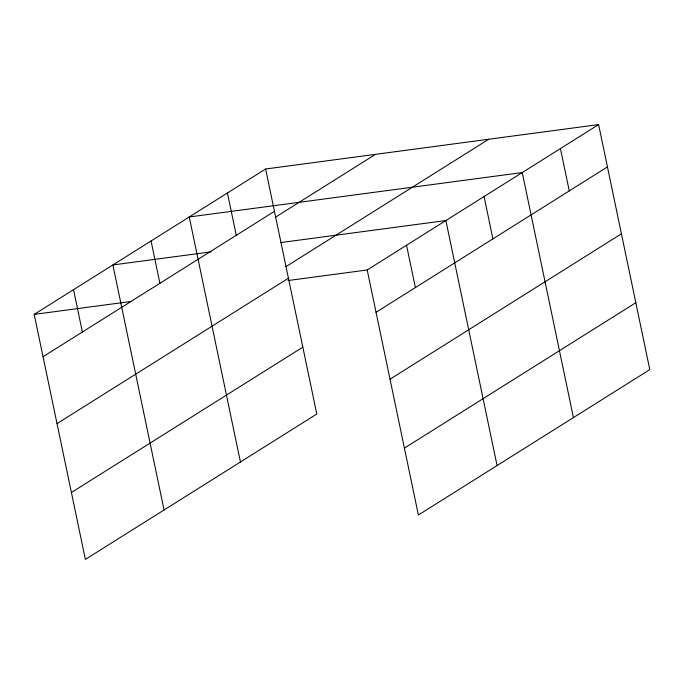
<?xml version="1.0" encoding="UTF-8"?>
<svg xmlns="http://www.w3.org/2000/svg" width="684" height="684" viewBox="0 0 684 684"><rect width="100%" height="100%" fill="white"/><g stroke="black" fill="none" stroke-linecap="round" stroke-linejoin="round"><path stroke-width="1.03" d="M265.614 168.999L316.795 414.025L85.389 559.409L34.2 314.392L265.614 168.999L598.611 124.591L649.8 369.608L418.386 515.001L367.205 269.975L598.611 124.591M43.041 356.715L274.455 211.33M275.165 217.384L375.499 154.345M285.921 266.657L488.718 139.245M57.02 423.61L288.426 278.217M71.41 492.523L302.824 347.139M376.046 312.297L607.452 166.913M390.017 379.192L621.431 233.8M404.415 448.106L635.829 302.721M211.151 251.849L112.877 264.956L164.066 509.982M280.97 242.538L445.882 220.547L497.071 465.565M34.2 314.392L131.413 301.422M287.955 280.543L367.205 269.975M560.427 148.573L569.276 190.904M573.431 417.591L522.251 172.565L189.246 216.982L240.435 461.999M484.067 196.556L492.907 238.878M406.544 245.257L415.385 287.588M227.43 192.991L236.271 235.322M151.061 240.973L159.902 283.296M73.539 289.674L82.379 332.005"/></g></svg>
